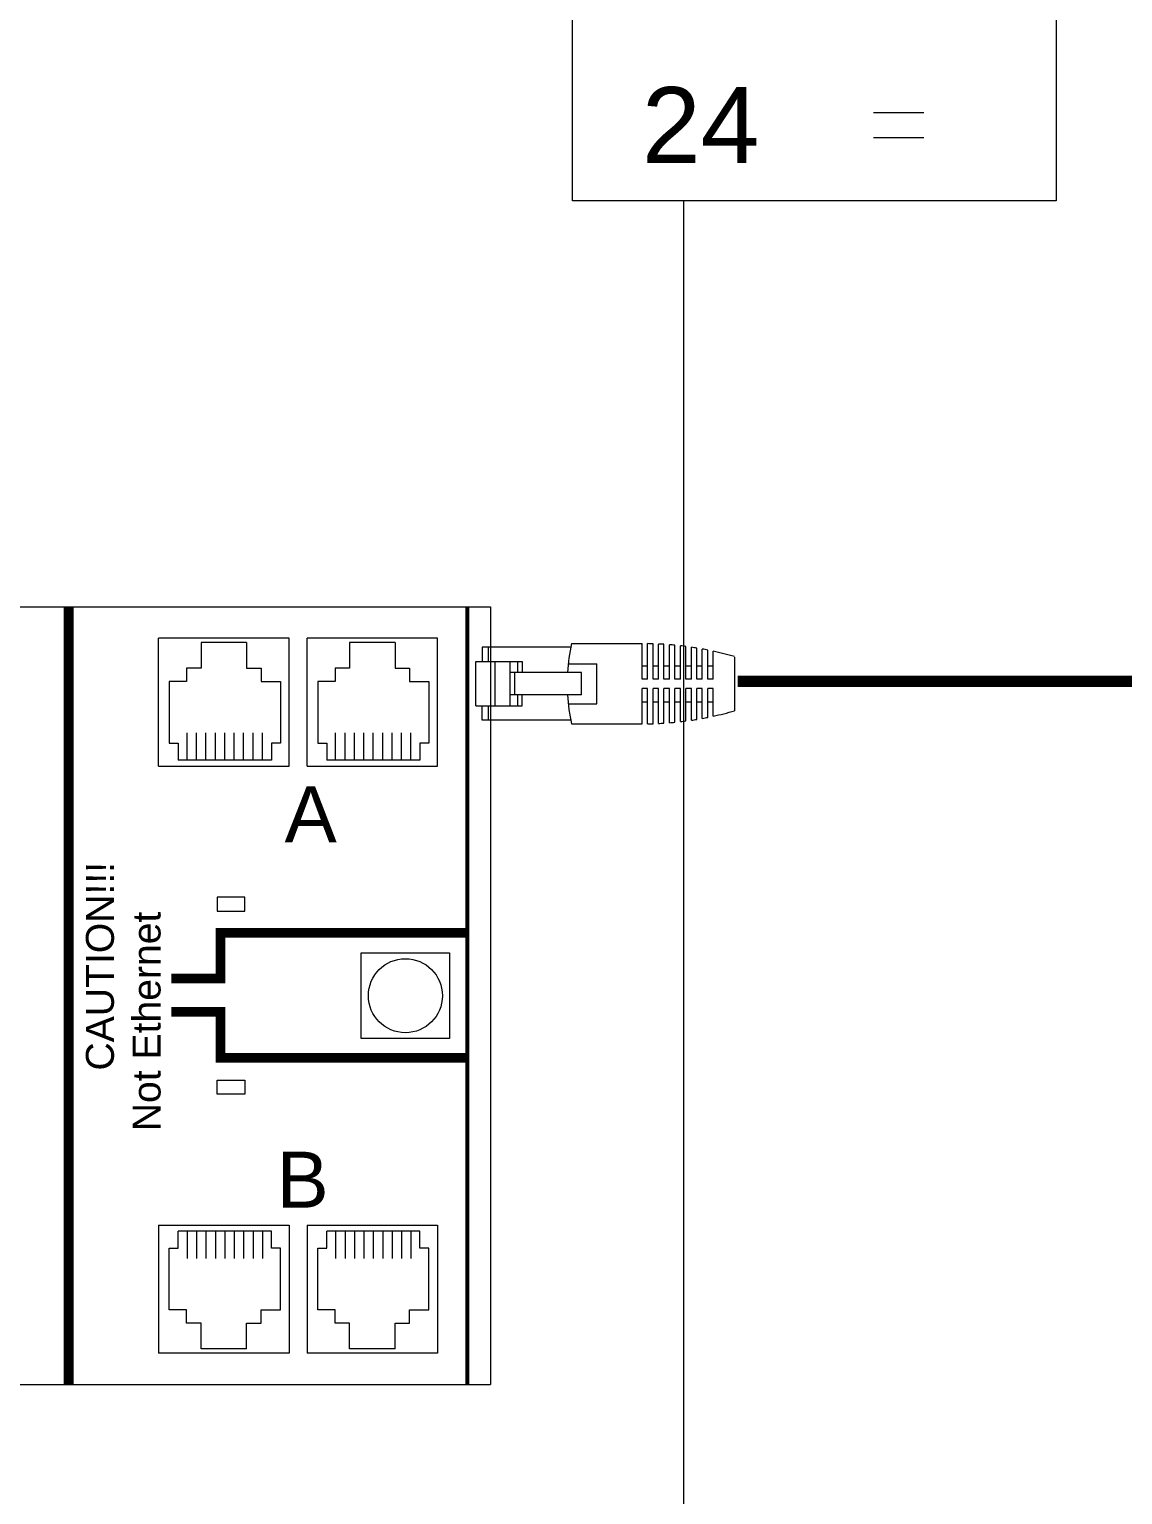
# Model space of a CAD drawing. Header units: inches. Extents: x -60 to 2005, y -577 to 104.
# Drawn here: x 518.59 to 524.49, y -179.11 to -171.2 of the extents above; entities that cross this region are included whole.
import ezdxf
from ezdxf.enums import TextEntityAlignment as Align

# ---------------------------------------------------------------- set-up
doc = ezdxf.new("R2010")
doc.units = ezdxf.units.IN
doc.header["$MEASUREMENT"] = 0
doc.layers.get('0').update_dxf_attribs({"lineweight": 5})
for name, color, linetype, lineweight in [('PANEL', 7, 'Continuous', 0), ('WS', 3, 'Continuous', 5), ('WS_DETAIL', 7, 'Continuous', 5)]:
    doc.layers.add(name, color=color, linetype=linetype, lineweight=lineweight)
doc.styles.add('ARIAL', font='arial.ttf')

# ---------------------------------------------------------------- blocks, each defined once
blk = doc.blocks.new('A$C756910A1')
at = {"layer": 'WS_DETAIL'}
for p, q in [((0.15, 6.597), (0.15, 10.173)), ((0.15, 10.173), (0.725, 10.173)), ((0.725, 10.425), (0.725, 8.557)), ((0.725, 10.425), (2.507, 10.425)), ((2.507, 10.425), (2.507, 8.557)), ((3.082, 10.173), (2.507, 10.173)), ((3.082, 6.597), (3.082, 10.173)), ((0.725, 9.925), (0.15, 9.925)), ((2.507, 9.659), (0.725, 9.659)), ((3.082, 9.925), (2.507, 9.925)), ((2.507, 9.058), (0.725, 9.058)), ((1.169, 6.17), (1.169, 9.058)), ((2.064, 6.17), (2.064, 9.058)), ((0.725, 8.735), (1.169, 8.735)), ((0.725, 8.557), (1.169, 8.557)), ((1.169, 8.848), (2.064, 8.848)), ((2.064, 8.735), (2.507, 8.735)), ((2.507, 8.557), (2.064, 8.557)), ((0, 6.565), (0, 3.726)), ((0.808, 6.701), (0.808, 5.546)), ((2.424, 6.701), (2.424, 5.546)), ((3.232, 6.565), (3.232, 3.726)), ((1.169, 6.17), (2.064, 6.17)), ((0.808, 5.546), (2.424, 5.546)), ((0, 3.726), (1.428, 3.726)), ((0.89, 3.726), (0.89, 3.506)), ((1.428, 3.506), (1.428, 3.726)), ((1.805, 3.726), (3.232, 3.726)), ((1.805, 3.506), (1.805, 3.726)), ((2.342, 3.726), (2.342, 3.506)), ((0.002, 3.506), (1.428, 3.506)), ((0.007, 3.285), (1.428, 3.285)), ((0.016, 3.064), (1.428, 3.064)), ((0.89, 3.285), (0.89, 3.064)), ((1.428, 3.064), (1.428, 3.285)), ((1.805, 3.506), (3.231, 3.506)), ((1.805, 3.285), (3.225, 3.285)), ((1.805, 3.064), (1.805, 3.285)), ((1.805, 3.064), (3.216, 3.064)), ((2.342, 3.285), (2.342, 3.064)), ((0.029, 2.844), (1.428, 2.844)), ((0.045, 2.623), (1.428, 2.623)), ((0.065, 2.403), (1.428, 2.403)), ((0.89, 2.844), (0.89, 2.623)), ((0.89, 2.403), (0.89, 2.182)), ((1.428, 2.623), (1.428, 2.844)), ((1.428, 2.182), (1.428, 2.403)), ((1.805, 2.844), (3.203, 2.844)), ((1.805, 2.623), (1.805, 2.844)), ((1.805, 2.623), (3.187, 2.623)), ((1.805, 2.403), (3.167, 2.403)), ((1.805, 2.182), (1.805, 2.403)), ((2.342, 2.844), (2.342, 2.623)), ((2.342, 2.403), (2.342, 2.182)), ((0.089, 2.182), (1.428, 2.182)), ((0.116, 1.962), (1.428, 1.962)), ((0.89, 1.962), (0.89, 1.741)), ((1.428, 1.741), (1.428, 1.962)), ((1.805, 2.182), (3.144, 2.182)), ((1.805, 1.962), (3.116, 1.962)), ((1.805, 1.741), (1.805, 1.962)), ((2.342, 1.962), (2.342, 1.741)), ((0.147, 1.741), (1.428, 1.741)), ((0.182, 1.521), (1.428, 1.521)), ((0.22, 1.3), (1.428, 1.3)), ((0.89, 1.521), (0.89, 1.3)), ((1.428, 1.3), (1.428, 1.521)), ((1.805, 1.741), (3.085, 1.741)), ((1.805, 1.521), (3.051, 1.521)), ((1.805, 1.3), (1.805, 1.521)), ((1.805, 1.3), (3.012, 1.3)), ((2.342, 1.521), (2.342, 1.3)), ((0.262, 1.08), (1.428, 1.08)), ((0.308, 0.859), (1.428, 0.859)), ((0.89, 1.08), (0.89, 0.859)), ((1.428, 0.859), (1.428, 1.08)), ((1.805, 1.08), (2.97, 1.08)), ((1.805, 0.859), (1.805, 1.08)), ((1.805, 0.859), (2.924, 0.859)), ((2.342, 1.08), (2.342, 0.859)), ((2.692, 0), (0.525, 0))]:
    blk.add_line(p, q, dxfattribs=at)
for centre, radius, start, end in [((1.616, -0.583), 7.328, 93.50202, 102.74114), ((1.616, -0.583), 7.328, 77.25886, 86.49798), ((13.487, 3.726), 13.487, 180.93698, 181.87422), ((13.487, 3.726), 13.487, 182.81195, 183.75044), ((-10.255, 3.726), 13.487, 356.24956, 357.18805), ((-10.255, 3.726), 13.487, 358.12578, 359.06302), ((13.487, 3.726), 13.487, 184.68994, 185.6307), ((-10.255, 3.726), 13.487, 354.3693, 355.31006), ((13.487, 3.726), 13.487, 186.57299, 187.51707), ((-10.255, 3.726), 13.487, 352.48293, 353.42701), ((13.487, 3.726), 13.487, 188.46321, 189.41167), ((13.487, 3.726), 13.487, 190.36275, 191.31672), ((-10.255, 3.726), 13.487, 348.68328, 349.63725), ((-10.255, 3.726), 13.487, 350.58833, 351.53679), ((13.487, 3.726), 13.487, 192.27389, 196.03786), ((-10.255, 3.726), 13.487, 343.96214, 347.72611)]:
    blk.add_arc(centre, radius, start, end, dxfattribs=at)
blk = doc.blocks.new('RJ45')
at = {"layer": 'WS_DETAIL', "xscale": 1.117448685388325, "yscale": 1.117448685388325, "zscale": 1.117448685388325}
blk.add_blockref('A$C756910A1', (59.472, 150.684), dxfattribs=at)
blk = doc.blocks.new('LMCP-24_TW')
at = {"layer": 'PANEL'}
for p, q in [((54.597, 83.259), (56.78, 83.259)), ((54.597, 82.168), (56.78, 82.168)), ((-1.801, 61.9), (38.052, 61.9)), ((38.052, 61.9), (38.052, 28.295)), ((-35.089, 28.295), (38.052, 28.295))]:
    blk.add_line(p, q, dxfattribs=at)
at = {"layer": 'PANEL', "linetype": 'Continuous'}
blk.add_line((46.386, 79.439), (46.386, 0), dxfattribs=at)
at = {"layer": 'PANEL', "color": 7, "linetype": 'Continuous', "lineweight": 0}
for p, q in [((23.704, 55.013), (23.704, 60.543)), ((29.339, 60.543), (23.704, 60.543)), ((25.688, 60.356), (25.536, 60.356)), ((25.536, 60.356), (25.536, 59.242)), ((27.507, 60.356), (25.62, 60.356)), ((27.507, 60.356), (27.507, 59.242)), ((29.339, 55.013), (29.339, 60.543)), ((30.119, 55.013), (30.119, 60.543)), ((35.755, 60.543), (30.119, 60.543)), ((32.103, 60.356), (31.952, 60.356)), ((31.952, 60.356), (31.952, 59.242)), ((33.922, 60.356), (32.036, 60.356)), ((33.922, 60.356), (33.922, 59.242)), ((35.755, 55.013), (35.755, 60.543)), ((25.536, 59.242), (24.913, 59.242)), ((24.913, 59.242), (24.913, 58.668)), ((27.507, 59.242), (28.13, 59.242)), ((28.13, 59.242), (28.13, 58.668)), ((31.952, 59.242), (31.329, 59.242)), ((31.329, 59.242), (31.329, 58.668)), ((33.922, 59.242), (34.545, 59.242)), ((34.545, 59.242), (34.545, 58.668)), ((24.163, 58.668), (24.163, 56.003)), ((24.913, 58.668), (24.163, 58.668)), ((28.13, 58.668), (28.964, 58.668)), ((28.964, 58.668), (28.964, 56.003)), ((30.579, 58.668), (30.579, 56.003)), ((31.329, 58.668), (30.579, 58.668)), ((34.545, 58.668), (35.38, 58.668)), ((35.38, 58.668), (35.38, 56.003)), ((24.936, 55.269), (24.936, 56.451)), ((25.343, 55.269), (25.343, 56.451)), ((25.75, 55.269), (25.75, 56.451)), ((26.157, 55.269), (26.157, 56.451)), ((26.564, 55.269), (26.564, 56.451)), ((26.971, 55.269), (26.971, 56.451)), ((27.378, 55.269), (27.378, 56.451)), ((27.784, 55.269), (27.784, 56.451)), ((28.191, 55.269), (28.191, 56.451)), ((31.351, 55.269), (31.351, 56.451)), ((31.758, 55.269), (31.758, 56.451)), ((32.165, 55.269), (32.165, 56.451)), ((32.572, 55.269), (32.572, 56.451)), ((32.979, 55.269), (32.979, 56.451)), ((33.386, 55.269), (33.386, 56.451)), ((33.793, 55.269), (33.793, 56.451)), ((34.2, 55.269), (34.2, 56.451)), ((34.607, 55.269), (34.607, 56.451)), ((24.163, 56.003), (24.553, 56.003)), ((24.553, 56.003), (24.553, 55.269)), ((28.964, 56.003), (28.574, 56.003)), ((28.574, 56.003), (28.574, 55.269)), ((30.579, 56.003), (30.968, 56.003)), ((30.968, 56.003), (30.968, 55.269)), ((35.38, 56.003), (34.99, 56.003)), ((34.99, 56.003), (34.99, 55.269)), ((28.574, 55.269), (24.553, 55.269)), ((34.99, 55.269), (30.968, 55.269)), ((23.704, 55.013), (29.339, 55.013)), ((30.119, 55.013), (35.755, 55.013)), ((23.704, 35.182), (23.704, 29.653)), ((23.704, 35.182), (29.339, 35.182)), ((28.574, 34.926), (24.553, 34.926)), ((24.553, 34.192), (24.553, 34.926)), ((24.936, 34.926), (24.936, 33.744)), ((25.343, 34.926), (25.343, 33.744)), ((25.75, 34.926), (25.75, 33.744)), ((26.157, 34.926), (26.157, 33.744)), ((26.564, 34.926), (26.564, 33.744)), ((26.971, 34.926), (26.971, 33.744)), ((27.378, 34.926), (27.378, 33.744)), ((27.784, 34.926), (27.784, 33.744)), ((28.191, 34.926), (28.191, 33.744)), ((28.574, 34.192), (28.574, 34.926)), ((29.339, 35.182), (29.339, 29.653)), ((30.119, 35.182), (30.119, 29.653)), ((30.119, 35.182), (35.755, 35.182)), ((34.99, 34.926), (30.968, 34.926)), ((30.968, 34.192), (30.968, 34.926)), ((31.351, 34.926), (31.351, 33.744)), ((31.758, 34.926), (31.758, 33.744)), ((32.165, 34.926), (32.165, 33.744)), ((32.572, 34.926), (32.572, 33.744)), ((32.979, 34.926), (32.979, 33.744)), ((33.386, 34.926), (33.386, 33.744)), ((33.793, 34.926), (33.793, 33.744)), ((34.2, 34.926), (34.2, 33.744)), ((34.607, 34.926), (34.607, 33.744)), ((34.99, 34.192), (34.99, 34.926)), ((35.755, 35.182), (35.755, 29.653)), ((24.163, 31.527), (24.163, 34.192)), ((24.163, 34.192), (24.553, 34.192)), ((28.964, 34.192), (28.574, 34.192)), ((28.964, 31.527), (28.964, 34.192)), ((30.579, 31.527), (30.579, 34.192)), ((30.579, 34.192), (30.968, 34.192)), ((35.38, 34.192), (34.99, 34.192)), ((35.38, 31.527), (35.38, 34.192)), ((24.913, 31.527), (24.163, 31.527)), ((24.913, 30.953), (24.913, 31.527)), ((28.13, 31.527), (28.964, 31.527)), ((28.13, 30.953), (28.13, 31.527)), ((31.329, 31.527), (30.579, 31.527)), ((31.329, 30.953), (31.329, 31.527)), ((34.545, 31.527), (35.38, 31.527)), ((34.545, 30.953), (34.545, 31.527)), ((25.536, 30.953), (24.913, 30.953)), ((25.536, 29.839), (25.536, 30.953)), ((27.507, 29.839), (27.507, 30.953)), ((27.507, 30.953), (28.13, 30.953)), ((31.952, 30.953), (31.329, 30.953)), ((31.952, 29.839), (31.952, 30.953)), ((33.922, 29.839), (33.922, 30.953)), ((33.922, 30.953), (34.545, 30.953)), ((25.688, 29.839), (25.536, 29.839)), ((27.507, 29.839), (25.62, 29.839)), ((32.103, 29.839), (31.952, 29.839)), ((33.922, 29.839), (32.036, 29.839)), ((29.339, 29.653), (23.704, 29.653)), ((35.755, 29.653), (30.119, 29.653))]:
    blk.add_line(p, q, dxfattribs=at)
at = {"layer": 'PANEL', "linetype": 'Continuous'}
blk.add_lwpolyline([(62.499, 79.439), (41.587, 79.439), (41.587, 165.663), (62.499, 165.663)], close=True, dxfattribs=at)
at = {"layer": 'PANEL'}
for points, const_width in [([(19.814, 61.9), (19.814, 28.295)], 0.42), ([(37.044, 28.295), (37.044, 61.9)], 0.168), ([(37.044, 47.816), (26.376, 47.816), (26.376, 45.835), (24.25, 45.835)], 0.42), ([(37.044, 42.415), (26.376, 42.415), (26.376, 44.395), (24.25, 44.395)], 0.42)]:
    blk.add_lwpolyline(points, dxfattribs=dict(at, const_width=const_width))
for points in [[(26.23, 48.749), (27.429, 48.749), (27.429, 49.348), (26.23, 49.348)], [(32.456, 46.946), (36.277, 46.946), (36.277, 43.249), (32.456, 43.249)], [(26.23, 41.446), (27.429, 41.446), (27.429, 40.847), (26.23, 40.847)]]:
    blk.add_lwpolyline(points, close=True, dxfattribs=at)
blk.add_circle((34.367, 45.098), 1.599, dxfattribs=at)
at = {"layer": 'PANEL', "style": 'ARIAL'}
blk.add_text('24', height=3.2743, dxfattribs=at).set_placement((47.132, 81.076), align=Align.CENTER)
for s, p in [('A', (29.147, 51.727)), ('B', (28.799, 35.94))]:
    blk.add_text(s, height=2.42, dxfattribs=at).set_placement(p)
for s, height, p in [('CAUTION!!!', 1.2098, (21.769, 41.864)), ('Not Ethernet', 1.20981, (23.785, 39.242))]:
    blk.add_text(s, height=height, rotation=90, dxfattribs=at).set_placement(p)

msp = doc.modelspace()

# ---------------------------------------------------------------- linework, layer by layer
at = {"layer": 'WS', "const_width": 0.06}
msp.add_lwpolyline([(522.4142, -174.7183), (522.4142, -174.7183, -0.414214), (522.4142, -174.7183), (528.3272, -174.7183)], format="xyb", dxfattribs=at)

# ---------------------------------------------------------------- block references
at = {"lineweight": -3, "xscale": 0.125, "yscale": 0.125, "zscale": 0.125}
msp.add_blockref('LMCP-24_TW', (516.3227, -182.0533), dxfattribs=at)
at = {"xscale": 0.12, "yscale": 0.12, "zscale": 0.12, "rotation": 89.99999999999999}
msp.add_blockref('RJ45', (540.4793, -182.0848), dxfattribs=at)

doc.saveas('drawing.dxf')
